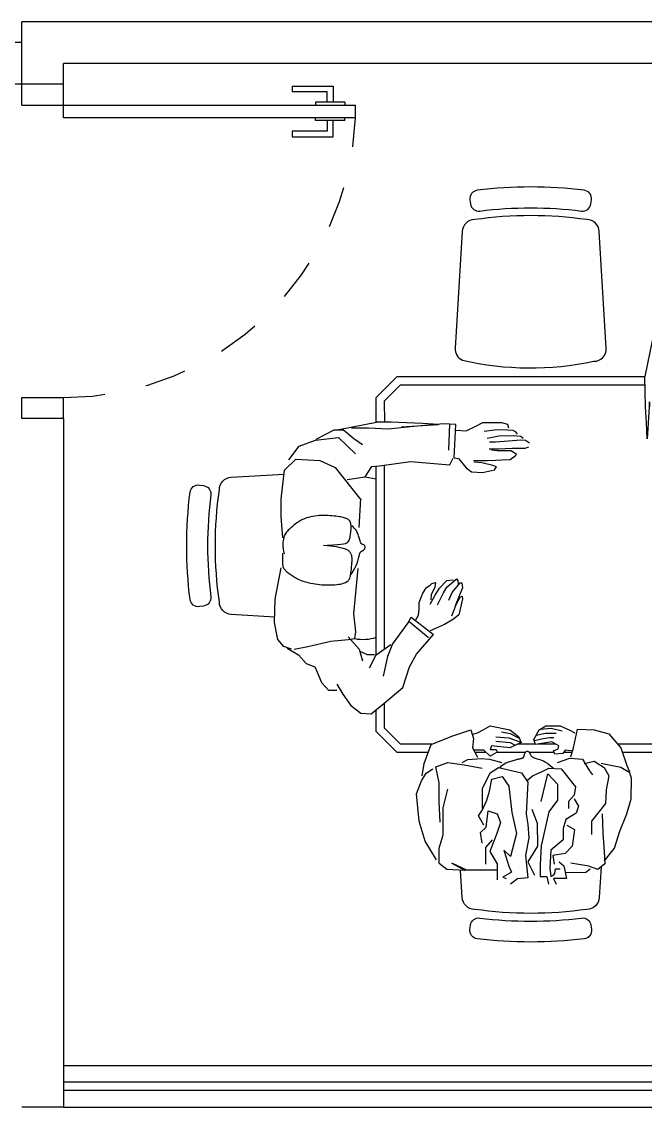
# Model space of a CAD drawing. Header units: millimetres. Extents: x 7034 to 7235, y -465 to -380.
# Drawn here: x 7154.8 to 7156.294, y -410.183 to -407.583 of the extents above; entities that cross this region are included whole.
import ezdxf

# ---------------------------------------------------------------- set-up
doc = ezdxf.new("R2010")
doc.units = ezdxf.units.MM
doc.header["$LTSCALE"] = 0.005
doc.linetypes.add('DASHED', pattern=[19.05, 12.7, -6.35])
doc.layers.add('0-LAYOUT', color=250, linetype='Continuous', lineweight=25)
for name, color, linetype in [('ARQ-PEITORIAL', 4, 'Continuous'), ('ARQ_ESQUADRIA', 5, 'Continuous'), ('ARQ_JANELAALTA', 150, 'DASHED'), ('ARQ_MOBILIARIO 1', 8, 'Continuous'), ('ARQ_MOBILIARIO 2', 252, 'Continuous'), ('JANELA', 10, 'Continuous')]:
    doc.layers.add(name, color=color, linetype=linetype)

msp = doc.modelspace()

# ---------------------------------------------------------------- linework, layer by layer
at = {"layer": '0-LAYOUT', "linetype": 'ByBlock'}
for points in [[(7156.0193, -408.029, -0.030867), (7156.1413, -408.0366, 0.408428), (7156.1635, -408.0196), (7156.1649, -408.0097, 0.419966), (7156.1476, -407.987, 0.030916), (7156.0193, -407.979, 0.030916), (7155.891, -407.987, 0.419966), (7155.8737, -408.0097), (7155.8751, -408.0196, 0.408428), (7155.8974, -408.0366, -0.030867)], [(7155.8851, -408.0573, 0.399285), (7155.8551, -408.0857), (7155.8382, -408.3651, 0.305593), (7155.8555, -408.3938, 0.109362), (7156.1705, -408.3966, 0.429301), (7156.2004, -408.3651), (7156.1835, -408.0857, 0.399285), (7156.1535, -408.0573, 0.071734)], [(7155.2451, -408.8385, 0.030867), (7155.2526, -408.9605, -0.408428), (7155.2356, -408.9827), (7155.2257, -408.9842, -0.419966), (7155.203, -408.9668, -0.030916), (7155.1951, -408.8385, -0.030916), (7155.203, -408.7102, -0.419966), (7155.2257, -408.6929), (7155.2356, -408.6943, -0.408428), (7155.2526, -408.7166, 0.030867)], [(7156.0193, -409.7374, 0.030867), (7156.1413, -409.7299, -0.408428), (7156.1635, -409.7469), (7156.1649, -409.7568, -0.419966), (7156.1476, -409.7795, -0.030916), (7156.0193, -409.7874, -0.030916), (7155.891, -409.7795, -0.419966), (7155.8737, -409.7568), (7155.8751, -409.7469, -0.408428), (7155.8974, -409.7299, 0.030867)]]:
    msp.add_lwpolyline(points, format="xyb", close=True, dxfattribs=at)
for points in [[(7155.6493, -408.5428), (7155.6493, -408.4832), (7155.6993, -408.4332), (7156.2936, -408.4332)], [(7155.6695, -408.5424), (7155.6693, -408.4915), (7155.7076, -408.4532), (7156.2933, -408.4532)], [(7155.6493, -409.0996), (7155.6493, -408.6477)], [(7155.6693, -409.0856), (7155.6693, -408.6451)], [(7155.7737, -409.3332), (7155.6993, -409.3332), (7155.6493, -409.2832), (7155.6493, -409.2312)], [(7155.7824, -409.3132), (7155.7076, -409.3132), (7155.6693, -409.2749), (7155.6693, -409.2152)], [(7156.0307, -409.3132), (7155.9883, -409.3132)], [(7156.079, -409.3132), (7156.0372, -409.3132)], [(7156.7828, -409.3132), (7156.2278, -409.3132)], [(7156.0068, -409.3332), (7155.9383, -409.3332)], [(7156.0755, -409.3332), (7156.016, -409.3332)], [(7156.1186, -409.3332), (7156.0979, -409.3332)], [(7156.7667, -409.3332), (7156.2392, -409.3332)]]:
    msp.add_lwpolyline(points, dxfattribs=at)
for points in [[(7155.4058, -409.009), (7155.3018, -409.0027, -0.399285), (7155.2733, -408.9728, -0.071734), (7155.2733, -408.7043, -0.399285), (7155.3018, -408.6743), (7155.4285, -408.6666)], [(7156.1879, -409.6076), (7156.1835, -409.6807, -0.399285), (7156.1535, -409.7092, -0.071734), (7155.8851, -409.7092, -0.399285), (7155.8551, -409.6807), (7155.8512, -409.6157)]]:
    msp.add_lwpolyline(points, format="xyb", dxfattribs=at)
at = {"layer": 'ARQ-PEITORIAL'}
for p, q in [((7159.6296, -407.5832), (7154.7996, -407.5832)), ((7154.7996, -407.7332), (7154.7996, -407.5832)), ((7158.6696, -407.6832), (7154.8996, -407.6832)), ((7154.8996, -407.7332), (7154.8996, -407.6832)), ((7154.8996, -407.7332), (7154.7996, -407.7332)), ((7154.8996, -408.5332), (7154.7996, -408.5332)), ((7154.8996, -408.5332), (7154.8996, -410.1832)), ((7154.8996, -410.1832), (7154.7996, -410.1832))]:
    msp.add_line(p, q, dxfattribs=at)
at = {"layer": 'ARQ_ESQUADRIA'}
for p, q in [((7154.7996, -407.6332), (7154.7496, -407.6332)), ((7154.7996, -407.7332), (7154.7496, -407.7332)), ((7154.7996, -407.7832), (7154.7996, -407.7332)), ((7154.8996, -407.7832), (7154.8996, -407.7332)), ((7155.4477, -407.7372), (7155.5457, -407.7372)), ((7155.4477, -407.7372), (7155.4477, -407.7512)), ((7155.4617, -407.7512), (7155.4477, -407.7512)), ((7155.5317, -407.7512), (7155.4617, -407.7512)), ((7155.5317, -407.7762), (7155.5317, -407.7512)), ((7155.5457, -407.7372), (7155.5457, -407.7762)), ((7154.7996, -407.7832), (7154.8996, -407.7832)), ((7154.8996, -407.7832), (7155.5996, -407.7832)), ((7154.8996, -407.8132), (7154.8996, -407.7832)), ((7155.5737, -407.7762), (7155.5037, -407.7762)), ((7155.5037, -407.7762), (7155.5037, -407.7832)), ((7155.5737, -407.7762), (7155.5737, -407.7832)), ((7155.5996, -407.8132), (7155.5996, -407.7832)), ((7155.5996, -407.8132), (7154.8996, -407.8132)), ((7155.5037, -407.8202), (7155.5037, -407.8132)), ((7155.5737, -407.8202), (7155.5037, -407.8202)), ((7155.5317, -407.8202), (7155.5317, -407.8452)), ((7155.5457, -407.8592), (7155.5457, -407.8202)), ((7155.5737, -407.8202), (7155.5737, -407.8132)), ((7155.4477, -407.8452), (7155.4477, -407.8592)), ((7155.4617, -407.8452), (7155.4477, -407.8452)), ((7155.4477, -407.8592), (7155.5457, -407.8592)), ((7155.5317, -407.8452), (7155.4617, -407.8452)), ((7154.7996, -408.4832), (7154.8996, -408.4832)), ((7154.7996, -408.5332), (7154.7996, -408.4832)), ((7154.8996, -408.5332), (7154.8996, -408.4832)), ((7159.2196, -410.1232), (7154.8996, -410.1232)), ((7159.2196, -410.1432), (7154.8996, -410.1432))]:
    msp.add_line(p, q, dxfattribs=at)
at = {"layer": 'ARQ_JANELAALTA'}
msp.add_arc((7154.8996, -407.7825), 0.7007, 270, 357.4911, dxfattribs=at)
at = {"layer": 'ARQ_MOBILIARIO 1', "linetype": 'Continuous'}
msp.add_lwpolyline([(7155.9127, -409.3332), (7155.8856, -409.3332)], dxfattribs=at)
at = {"layer": 'ARQ_MOBILIARIO 2', "linetype": 'Continuous'}
for p, q in [((7156.2936, -408.4333), (7156.3117, -408.3436)), ((7155.5054, -408.5833), (7155.5484, -408.5608)), ((7155.5484, -408.5608), (7155.571, -408.5608)), ((7155.6494, -408.5428), (7155.5597, -408.5608)), ((7155.571, -408.5608), (7155.5955, -408.5812)), ((7155.6305, -408.5566), (7155.5895, -408.5567)), ((7155.6776, -408.5587), (7155.6305, -408.5566)), ((7155.7391, -408.5524), (7155.6776, -408.5587)), ((7155.8107, -408.5462), (7155.7391, -408.5524)), ((7155.8395, -408.5482), (7155.8107, -408.5462)), ((7155.8232, -408.6097), (7155.8252, -408.5462)), ((7155.8356, -408.6279), (7155.8395, -408.5482)), ((7155.8401, -408.5614), (7155.865, -408.5629)), ((7155.865, -408.5629), (7155.8877, -408.5516)), ((7155.8877, -408.5516), (7155.9043, -408.5432)), ((7155.9043, -408.5432), (7155.9489, -408.5432)), ((7155.9081, -408.5636), (7155.9323, -408.5606)), ((7155.9323, -408.5606), (7155.9511, -408.5598)), ((7155.9489, -408.5432), (7155.964, -408.547)), ((7155.9511, -408.5598), (7155.9768, -408.5613)), ((7155.964, -408.547), (7155.9662, -408.556)), ((7155.9768, -408.5613), (7155.9821, -408.5644)), ((7155.4644, -408.5999), (7155.5034, -408.5854)), ((7155.5034, -408.5854), (7155.5587, -408.5791)), ((7155.5587, -408.5791), (7155.5998, -408.6182)), ((7155.5955, -408.5812), (7155.616, -408.5957)), ((7155.9149, -408.581), (7155.9428, -408.5749)), ((7155.9663, -408.5878), (7155.9346, -408.59)), ((7155.9428, -408.5749), (7155.9776, -408.5742)), ((7155.995, -408.5855), (7155.9663, -408.5878)), ((7155.9776, -408.5742), (7155.9957, -408.5757)), ((7155.9821, -408.5644), (7155.9867, -408.5711)), ((7156.007, -408.5862), (7155.995, -408.5855)), ((7155.9957, -408.5757), (7156.001, -408.581)), ((7156.0162, -408.593), (7156.007, -408.5862)), ((7155.4399, -408.6328), (7155.4644, -408.5999)), ((7155.9194, -408.6059), (7155.9414, -408.6059)), ((7155.9346, -408.59), (7155.9202, -408.59)), ((7155.9391, -408.6112), (7155.9255, -408.609)), ((7155.9572, -408.6112), (7155.9391, -408.6112)), ((7155.9414, -408.6059), (7155.9746, -408.6044)), ((7155.9723, -408.6112), (7155.9572, -408.6112)), ((7155.9852, -408.6194), (7155.9723, -408.6112)), ((7155.9746, -408.6044), (7156.0056, -408.6043)), ((7156.0056, -408.6043), (7156.0146, -408.6014)), ((7155.4296, -408.6573), (7155.4561, -408.6307)), ((7155.4561, -408.6307), (7155.5137, -408.6345)), ((7155.5137, -408.6345), (7155.5505, -408.651)), ((7155.6571, -408.6468), (7155.7309, -408.6364)), ((7155.7309, -408.6364), (7155.8253, -408.6446)), ((7155.8253, -408.6446), (7155.8333, -408.6284)), ((7155.8356, -408.6279), (7155.8462, -408.6294)), ((7155.8462, -408.6294), (7155.8644, -408.652)), ((7155.8824, -408.6339), (7155.915, -408.6339)), ((7155.9021, -408.64), (7155.884, -408.6385)), ((7155.9286, -408.646), (7155.9021, -408.64)), ((7155.915, -408.6339), (7155.9361, -408.6331)), ((7155.9361, -408.6331), (7155.9497, -408.6323)), ((7155.9497, -408.6323), (7155.9701, -408.6316)), ((7155.9701, -408.6316), (7155.9822, -408.6233)), ((7155.9822, -408.6233), (7155.9852, -408.6194)), ((7155.4214, -408.7268), (7155.4296, -408.6573)), ((7155.5505, -408.651), (7155.6121, -408.7287)), ((7155.6223, -408.6734), (7155.6386, -408.6489)), ((7155.6386, -408.6489), (7155.6571, -408.6468)), ((7155.8644, -408.652), (7155.8772, -408.6611)), ((7155.8772, -408.6611), (7155.9037, -408.6626)), ((7155.9037, -408.6626), (7155.9323, -408.6566)), ((7155.9376, -408.6497), (7155.9286, -408.646)), ((7155.9323, -408.6566), (7155.9376, -408.6497)), ((7155.5793, -408.6797), (7155.6223, -408.6734)), ((7155.6223, -408.6734), (7155.6493, -408.6779)), ((7155.4214, -408.7679), (7155.4214, -408.7268)), ((7155.6081, -408.7944), (7155.6121, -408.7249)), ((7155.4257, -408.819), (7155.4214, -408.7679)), ((7155.4822, -408.7718), (7155.4774, -408.7736)), ((7155.4871, -408.7703), (7155.4822, -408.7718)), ((7155.4921, -408.769), (7155.4871, -408.7703)), ((7155.4971, -408.768), (7155.4921, -408.769)), ((7155.5023, -408.7672), (7155.4971, -408.768)), ((7155.5074, -408.7666), (7155.5023, -408.7672)), ((7155.5127, -408.7662), (7155.5074, -408.7666)), ((7155.518, -408.766), (7155.5127, -408.7662)), ((7155.5233, -408.7659), (7155.518, -408.766)), ((7155.5286, -408.766), (7155.5233, -408.7659)), ((7155.5338, -408.7662), (7155.5286, -408.766)), ((7155.5389, -408.7665), (7155.5338, -408.7662)), ((7155.5437, -408.7668), (7155.5389, -408.7665)), ((7155.5484, -408.7673), (7155.5437, -408.7668)), ((7155.5527, -408.7677), (7155.5484, -408.7673)), ((7155.5568, -408.7682), (7155.5527, -408.7677)), ((7155.5605, -408.7688), (7155.5568, -408.7682)), ((7155.5639, -408.7694), (7155.5605, -408.7688)), ((7155.567, -408.77), (7155.5639, -408.7694)), ((7155.5699, -408.7707), (7155.567, -408.77)), ((7155.5725, -408.7714), (7155.5699, -408.7707)), ((7155.575, -408.7722), (7155.5725, -408.7714)), ((7155.4441, -408.7956), (7155.4411, -408.7983)), ((7155.4474, -408.7927), (7155.4441, -408.7956)), ((7155.4511, -408.7897), (7155.4474, -408.7927)), ((7155.455, -408.7866), (7155.4511, -408.7897)), ((7155.4591, -408.7837), (7155.455, -408.7866)), ((7155.4635, -408.7808), (7155.4591, -408.7837)), ((7155.468, -408.7782), (7155.4635, -408.7808)), ((7155.4727, -408.7757), (7155.468, -408.7782)), ((7155.4774, -408.7736), (7155.4727, -408.7757)), ((7155.5772, -408.773), (7155.575, -408.7722)), ((7155.5792, -408.7739), (7155.5772, -408.773)), ((7155.5811, -408.775), (7155.5792, -408.7739)), ((7155.5827, -408.7761), (7155.5811, -408.775)), ((7155.5842, -408.7774), (7155.5827, -408.7761)), ((7155.5855, -408.779), (7155.5842, -408.7774)), ((7155.5866, -408.7807), (7155.5855, -408.779)), ((7155.5874, -408.7827), (7155.5866, -408.7807)), ((7155.5881, -408.7849), (7155.5874, -408.7827)), ((7155.5885, -408.7875), (7155.5881, -408.7849)), ((7155.5888, -408.7903), (7155.5885, -408.7875)), ((7155.5887, -408.7997), (7155.5888, -408.7965)), ((7155.5889, -408.7933), (7155.5888, -408.7903)), ((7155.5888, -408.7965), (7155.5889, -408.7933)), ((7155.5937, -408.7934), (7155.5904, -408.7909)), ((7155.5965, -408.7959), (7155.5937, -408.7934)), ((7155.5988, -408.7985), (7155.5965, -408.7959)), ((7155.4267, -408.8222), (7155.426, -408.8261)), ((7155.4276, -408.8188), (7155.4267, -408.8222)), ((7155.4286, -408.8157), (7155.4276, -408.8188)), ((7155.4297, -408.8129), (7155.4286, -408.8157)), ((7155.431, -408.8104), (7155.4297, -408.8129)), ((7155.4325, -408.808), (7155.431, -408.8104)), ((7155.4342, -408.8056), (7155.4325, -408.808)), ((7155.4362, -408.8033), (7155.4342, -408.8056)), ((7155.4384, -408.8009), (7155.4362, -408.8033)), ((7155.4411, -408.7983), (7155.4384, -408.8009)), ((7155.5844, -408.8248), (7155.5852, -408.8227)), ((7155.5852, -408.8227), (7155.5859, -408.8204)), ((7155.5859, -408.8204), (7155.5865, -408.8178)), ((7155.5865, -408.8178), (7155.587, -408.8152)), ((7155.587, -408.8152), (7155.5874, -408.8123)), ((7155.5874, -408.8123), (7155.5878, -408.8094)), ((7155.5878, -408.8094), (7155.5881, -408.8062)), ((7155.5881, -408.8062), (7155.5884, -408.803)), ((7155.5884, -408.803), (7155.5887, -408.7997)), ((7155.6008, -408.8011), (7155.5988, -408.7985)), ((7155.6024, -408.8037), (7155.6008, -408.8011)), ((7155.6038, -408.8064), (7155.6024, -408.8037)), ((7155.6049, -408.809), (7155.6038, -408.8064)), ((7155.6059, -408.8117), (7155.6049, -408.809)), ((7155.6069, -408.8143), (7155.6059, -408.8117)), ((7155.6077, -408.817), (7155.6069, -408.8143)), ((7155.6084, -408.8195), (7155.6077, -408.817)), ((7155.6091, -408.8219), (7155.6084, -408.8195)), ((7155.6098, -408.8242), (7155.6091, -408.8219)), ((7155.4255, -408.8303), (7155.4252, -408.8349)), ((7155.4252, -408.8349), (7155.4253, -408.8399)), ((7155.4253, -408.8399), (7155.4258, -408.8454)), ((7155.426, -408.8261), (7155.4255, -408.8303)), ((7155.4258, -408.8454), (7155.4268, -408.8513)), ((7155.532, -408.8383), (7155.5231, -408.8376)), ((7155.5399, -408.8391), (7155.532, -408.8383)), ((7155.5326, -408.8369), (7155.5459, -408.8363)), ((7155.5469, -408.84), (7155.5399, -408.8391)), ((7155.5459, -408.8363), (7155.5565, -408.8356)), ((7155.553, -408.841), (7155.5469, -408.84)), ((7155.5583, -408.842), (7155.553, -408.841)), ((7155.5565, -408.8356), (7155.5646, -408.8348)), ((7155.5629, -408.843), (7155.5583, -408.842)), ((7155.5669, -408.8439), (7155.5629, -408.843)), ((7155.5646, -408.8348), (7155.5708, -408.8339)), ((7155.5703, -408.8449), (7155.5669, -408.8439)), ((7155.5733, -408.8458), (7155.5703, -408.8449)), ((7155.5708, -408.8339), (7155.5752, -408.8328)), ((7155.5758, -408.8467), (7155.5733, -408.8458)), ((7155.5752, -408.8328), (7155.5783, -408.8316)), ((7155.578, -408.8475), (7155.5758, -408.8467)), ((7155.5798, -408.8483), (7155.578, -408.8475)), ((7155.5783, -408.8316), (7155.5805, -408.8302)), ((7155.5814, -408.8492), (7155.5798, -408.8483)), ((7155.5805, -408.8302), (7155.5821, -408.8286)), ((7155.5827, -408.8501), (7155.5814, -408.8492)), ((7155.5821, -408.8286), (7155.5833, -408.8268)), ((7155.5833, -408.8268), (7155.5844, -408.8248)), ((7155.6104, -408.8263), (7155.6098, -408.8242)), ((7155.6109, -408.8281), (7155.6104, -408.8263)), ((7155.6114, -408.8297), (7155.6109, -408.8281)), ((7155.6119, -408.831), (7155.6114, -408.8297)), ((7155.6124, -408.832), (7155.6119, -408.831)), ((7155.6129, -408.8328), (7155.6124, -408.832)), ((7155.6134, -408.8334), (7155.6129, -408.8328)), ((7155.6139, -408.8338), (7155.6134, -408.8334)), ((7155.6145, -408.8342), (7155.6139, -408.8338)), ((7155.6151, -408.8345), (7155.6145, -408.8342)), ((7155.6158, -408.8347), (7155.6151, -408.8345)), ((7155.6166, -408.835), (7155.6158, -408.8347)), ((7155.6161, -408.8502), (7155.6168, -408.8498)), ((7155.6174, -408.8354), (7155.6166, -408.835)), ((7155.6168, -408.8498), (7155.6176, -408.8494)), ((7155.6182, -408.8357), (7155.6174, -408.8354)), ((7155.6176, -408.8494), (7155.6184, -408.849)), ((7155.6191, -408.8362), (7155.6182, -408.8357)), ((7155.6184, -408.849), (7155.6191, -408.8485)), ((7155.6199, -408.8367), (7155.6191, -408.8362)), ((7155.6191, -408.8485), (7155.6198, -408.848)), ((7155.6198, -408.848), (7155.6204, -408.8473)), ((7155.6206, -408.8373), (7155.6199, -408.8367)), ((7155.6204, -408.8473), (7155.621, -408.8466)), ((7155.6213, -408.838), (7155.6206, -408.8373)), ((7155.621, -408.8466), (7155.6215, -408.8457)), ((7155.6218, -408.8388), (7155.6213, -408.838)), ((7155.6215, -408.8457), (7155.6219, -408.8448)), ((7155.6221, -408.8397), (7155.6218, -408.8388)), ((7155.6219, -408.8448), (7155.6222, -408.8438)), ((7155.6223, -408.8406), (7155.6221, -408.8397)), ((7155.6222, -408.8438), (7155.6224, -408.8427)), ((7155.6224, -408.8417), (7155.6223, -408.8406)), ((7155.6224, -408.8427), (7155.6224, -408.8417)), ((7155.4242, -408.856), (7155.4242, -408.8611)), ((7155.4242, -408.8611), (7155.4242, -408.8657)), ((7155.4242, -408.8657), (7155.4242, -408.8699)), ((7155.4242, -408.8699), (7155.4242, -408.8737)), ((7155.4242, -408.8737), (7155.4243, -408.8772)), ((7155.4268, -408.8513), (7155.4283, -408.8577)), ((7155.5839, -408.8511), (7155.5827, -408.8501)), ((7155.585, -408.8521), (7155.5839, -408.8511)), ((7155.586, -408.8533), (7155.585, -408.8521)), ((7155.5869, -408.8545), (7155.586, -408.8533)), ((7155.5878, -408.8559), (7155.5869, -408.8545)), ((7155.5886, -408.8573), (7155.5878, -408.8559)), ((7155.5892, -408.8588), (7155.5886, -408.8573)), ((7155.5898, -408.8604), (7155.5892, -408.8588)), ((7155.5903, -408.862), (7155.5898, -408.8604)), ((7155.5907, -408.8637), (7155.5903, -408.862)), ((7155.591, -408.8655), (7155.5907, -408.8637)), ((7155.5912, -408.8673), (7155.591, -408.8655)), ((7155.591, -408.8786), (7155.5912, -408.876)), ((7155.5913, -408.8693), (7155.5912, -408.8673)), ((7155.5912, -408.876), (7155.5913, -408.8736)), ((7155.5913, -408.8713), (7155.5913, -408.8693)), ((7155.5913, -408.8736), (7155.5913, -408.8713)), ((7155.6032, -408.8801), (7155.6049, -408.8756)), ((7155.6049, -408.8756), (7155.6061, -408.8717)), ((7155.6061, -408.8717), (7155.6069, -408.8685)), ((7155.6069, -408.8685), (7155.6075, -408.8657)), ((7155.6075, -408.8657), (7155.608, -408.8634)), ((7155.608, -408.8634), (7155.6085, -408.8614)), ((7155.6085, -408.8614), (7155.6089, -408.8598)), ((7155.6089, -408.8598), (7155.6093, -408.8584)), ((7155.6093, -408.8584), (7155.6096, -408.8572)), ((7155.6096, -408.8572), (7155.6099, -408.8563)), ((7155.6099, -408.8563), (7155.6103, -408.8554)), ((7155.6103, -408.8554), (7155.6107, -408.8547)), ((7155.6107, -408.8547), (7155.6111, -408.854)), ((7155.6111, -408.854), (7155.6116, -408.8534)), ((7155.6116, -408.8534), (7155.6121, -408.8529)), ((7155.6121, -408.8529), (7155.6127, -408.8523)), ((7155.6127, -408.8523), (7155.6133, -408.8518)), ((7155.6133, -408.8518), (7155.6139, -408.8514)), ((7155.6139, -408.8514), (7155.6146, -408.851)), ((7155.6146, -408.851), (7155.6153, -408.8506)), ((7155.6153, -408.8506), (7155.6161, -408.8502)), ((7155.4073, -408.9666), (7155.4215, -408.8909)), ((7155.4243, -408.8772), (7155.4245, -408.8803)), ((7155.4245, -408.8803), (7155.4248, -408.8831)), ((7155.4248, -408.8831), (7155.4252, -408.8856)), ((7155.4252, -408.8856), (7155.4257, -408.8878)), ((7155.4257, -408.8878), (7155.4264, -408.8899)), ((7155.4264, -408.8899), (7155.4273, -408.8917)), ((7155.4273, -408.8917), (7155.4283, -408.8933)), ((7155.4283, -408.8933), (7155.4294, -408.8949)), ((7155.4294, -408.8949), (7155.4307, -408.8963)), ((7155.4307, -408.8963), (7155.4321, -408.8977)), ((7155.4321, -408.8977), (7155.4336, -408.8992)), ((7155.4336, -408.8992), (7155.4352, -408.9006)), ((7155.4352, -408.9006), (7155.437, -408.9021)), ((7155.5882, -408.905), (7155.5886, -408.9018)), ((7155.5886, -408.9018), (7155.5891, -408.8984)), ((7155.5887, -408.9074), (7155.5937, -408.899)), ((7155.5891, -408.8984), (7155.5895, -408.8949)), ((7155.5895, -408.8949), (7155.5898, -408.8914)), ((7155.5898, -408.8914), (7155.5902, -408.8879)), ((7155.5902, -408.8879), (7155.5905, -408.8846)), ((7155.5905, -408.8846), (7155.5908, -408.8815)), ((7155.5908, -408.8815), (7155.591, -408.8786)), ((7155.5937, -408.899), (7155.5978, -408.8917)), ((7155.5958, -409.0013), (7155.6059, -408.8928)), ((7155.5978, -408.8917), (7155.6009, -408.8855)), ((7155.6009, -408.8855), (7155.6032, -408.8801)), ((7155.437, -408.9021), (7155.4389, -408.9036)), ((7155.4389, -408.9036), (7155.4408, -408.9051)), ((7155.4408, -408.9051), (7155.4429, -408.9066)), ((7155.4429, -408.9066), (7155.4452, -408.9082)), ((7155.4452, -408.9082), (7155.4475, -408.9097)), ((7155.4475, -408.9097), (7155.4499, -408.9113)), ((7155.4499, -408.9113), (7155.4524, -408.9129)), ((7155.4524, -408.9129), (7155.4551, -408.9145)), ((7155.4551, -408.9145), (7155.4579, -408.916)), ((7155.4579, -408.916), (7155.4608, -408.9176)), ((7155.4608, -408.9176), (7155.464, -408.9191)), ((7155.464, -408.9191), (7155.4674, -408.9205)), ((7155.4674, -408.9205), (7155.471, -408.922)), ((7155.471, -408.922), (7155.4748, -408.9233)), ((7155.4748, -408.9233), (7155.479, -408.9246)), ((7155.479, -408.9246), (7155.4834, -408.9259)), ((7155.4834, -408.9259), (7155.488, -408.927)), ((7155.488, -408.927), (7155.4928, -408.9281)), ((7155.5697, -408.9283), (7155.5727, -408.9273)), ((7155.5727, -408.9273), (7155.5754, -408.9262)), ((7155.5754, -408.9262), (7155.5777, -408.925)), ((7155.5777, -408.925), (7155.5798, -408.9237)), ((7155.5798, -408.9237), (7155.5815, -408.9223)), ((7155.5815, -408.9223), (7155.5829, -408.9208)), ((7155.5829, -408.9208), (7155.5841, -408.9192)), ((7155.5841, -408.9192), (7155.5851, -408.9174)), ((7155.5851, -408.9174), (7155.5859, -408.9154)), ((7155.5859, -408.9154), (7155.5866, -408.9132)), ((7155.5866, -408.9132), (7155.5872, -408.9107)), ((7155.5872, -408.9107), (7155.5877, -408.908)), ((7155.5877, -408.908), (7155.5882, -408.905)), ((7155.782, -408.9284), (7155.7908, -408.9261)), ((7155.7908, -408.9261), (7155.7893, -408.938)), ((7155.8004, -408.9402), (7155.8183, -408.9216)), ((7155.8183, -408.9373), (7155.8412, -408.9179)), ((7155.8183, -408.9216), (7155.8338, -408.9202)), ((7155.8308, -408.9505), (7155.8501, -408.9275)), ((7155.8412, -408.9179), (7155.8449, -408.9216)), ((7155.8449, -408.9216), (7155.8457, -408.9313)), ((7155.8501, -408.9275), (7155.8545, -408.9275)), ((7155.8545, -408.9275), (7155.856, -408.9394)), ((7155.4928, -408.9281), (7155.4978, -408.929)), ((7155.4978, -408.929), (7155.5029, -408.9299)), ((7155.5029, -408.9299), (7155.5082, -408.9306)), ((7155.5082, -408.9306), (7155.5135, -408.9312)), ((7155.5135, -408.9312), (7155.519, -408.9317)), ((7155.519, -408.9317), (7155.5244, -408.932)), ((7155.5244, -408.932), (7155.5298, -408.9322)), ((7155.5298, -408.9322), (7155.5351, -408.9323)), ((7155.5351, -408.9323), (7155.5403, -408.9322)), ((7155.5403, -408.9322), (7155.5453, -408.932)), ((7155.5453, -408.932), (7155.5501, -408.9317)), ((7155.5501, -408.9317), (7155.5546, -408.9313)), ((7155.5546, -408.9313), (7155.5589, -408.9307)), ((7155.5589, -408.9307), (7155.5628, -408.93)), ((7155.5628, -408.93), (7155.5664, -408.9292)), ((7155.5664, -408.9292), (7155.5697, -408.9283)), ((7155.7523, -408.9743), (7155.7604, -408.952)), ((7155.7604, -408.952), (7155.7694, -408.9387)), ((7155.7694, -408.9387), (7155.7783, -408.9328)), ((7155.7783, -408.9328), (7155.782, -408.9284)), ((7155.7893, -408.938), (7155.7805, -408.955)), ((7155.7901, -408.9565), (7155.8004, -408.9402)), ((7155.796, -408.9795), (7155.8101, -408.9513)), ((7155.8101, -408.9513), (7155.8183, -408.9373)), ((7155.8234, -408.9683), (7155.8308, -408.9505)), ((7155.856, -408.9394), (7155.8383, -408.9824)), ((7155.4053, -409.0222), (7155.4073, -408.9666)), ((7155.7523, -408.9906), (7155.7523, -408.9743)), ((7155.7783, -408.978), (7155.7901, -408.9565)), ((7155.7805, -408.955), (7155.7797, -408.9676)), ((7155.8302, -409.0061), (7155.8412, -408.9772)), ((7155.8412, -408.9772), (7155.8501, -408.9617)), ((7155.856, -408.9654), (7155.8472, -409.0039)), ((7155.8501, -408.9617), (7155.8553, -408.9594)), ((7155.8553, -408.9594), (7155.856, -408.9654)), ((7155.6, -409.0445), (7155.5958, -409.0013)), ((7155.7442, -409.0158), (7155.7508, -409.0047)), ((7155.7508, -409.0047), (7155.7523, -408.9906)), ((7155.8472, -409.0039), (7155.8346, -409.0142)), ((7155.4134, -409.0629), (7155.4053, -409.0222)), ((7155.7273, -409.0201), (7155.6881, -409.0731)), ((7155.7271, -409.0199), (7155.7331, -409.0095)), ((7155.7742, -409.0586), (7155.7271, -409.0199)), ((7155.7331, -409.0095), (7155.7865, -409.0506)), ((7155.8131, -409.0268), (7155.7909, -409.0365)), ((7155.8346, -409.0142), (7155.8131, -409.0268)), ((7155.5815, -409.0566), (7155.6083, -409.0856)), ((7155.598, -409.0608), (7155.6, -409.0445)), ((7155.7455, -409.0976), (7155.7865, -409.0506)), ((7155.7909, -409.0365), (7155.7783, -409.0417)), ((7155.4279, -409.0795), (7155.4134, -409.0629)), ((7155.4462, -409.0857), (7155.4279, -409.0795)), ((7155.4361, -409.0837), (7155.4627, -409.0999)), ((7155.4524, -409.0857), (7155.4852, -409.0795)), ((7155.4852, -409.0795), (7155.5405, -409.067)), ((7155.5405, -409.067), (7155.5815, -409.0628)), ((7155.5815, -409.0628), (7155.598, -409.0608)), ((7155.6491, -409.0998), (7155.6841, -409.0752)), ((7155.6881, -409.0731), (7155.6759, -409.1039)), ((7155.4627, -409.0999), (7155.4812, -409.1203)), ((7155.6083, -409.0856), (7155.6163, -409.1143)), ((7155.6286, -409.0998), (7155.6103, -409.0915)), ((7155.6451, -409.0998), (7155.6286, -409.0998)), ((7155.6329, -409.1305), (7155.6491, -409.0998)), ((7155.6759, -409.1039), (7155.6657, -409.1509)), ((7155.7292, -409.1284), (7155.7455, -409.0976)), ((7155.4812, -409.1203), (7155.5017, -409.1285)), ((7155.5017, -409.1285), (7155.5078, -409.141)), ((7155.7127, -409.1775), (7155.7292, -409.1284)), ((7155.5078, -409.141), (7155.518, -409.1655)), ((7155.518, -409.1655), (7155.5346, -409.1838)), ((7155.5346, -409.1838), (7155.5551, -409.1838)), ((7155.5551, -409.1696), (7155.5693, -409.1941)), ((7155.6677, -409.2165), (7155.7127, -409.1775)), ((7155.5693, -409.1941), (7155.5879, -409.2207)), ((7155.5879, -409.2207), (7155.6124, -409.239)), ((7155.6124, -409.239), (7155.6369, -409.2411)), ((7155.6369, -409.2411), (7155.6677, -409.2165)), ((7155.8302, -409.2941), (7155.8761, -409.2788)), ((7155.8761, -409.2788), (7155.8825, -409.3001)), ((7155.8806, -409.2895), (7155.8916, -409.2861)), ((7155.8916, -409.2861), (7155.9054, -409.2788)), ((7155.9054, -409.2788), (7155.9219, -409.2696)), ((7155.9219, -409.2696), (7155.9696, -409.2789)), ((7155.9496, -409.2837), (7155.9699, -409.2879)), ((7155.9696, -409.2789), (7155.9898, -409.2955)), ((7155.9699, -409.2879), (7155.9917, -409.2993)), ((7156.0265, -409.3022), (7156.0394, -409.279)), ((7156.0332, -409.2916), (7156.0539, -409.2869)), ((7156.0394, -409.279), (7156.0559, -409.2697)), ((7156.0435, -409.2776), (7156.068, -409.2756)), ((7156.0539, -409.2869), (7156.0804, -409.2869)), ((7156.0559, -409.2697), (7156.0898, -409.2697)), ((7156.068, -409.2756), (7156.0949, -409.2812)), ((7156.0898, -409.2697), (7156.1127, -409.2803)), ((7156.1127, -409.2803), (7156.1247, -409.2863)), ((7156.1219, -409.3222), (7156.1311, -409.2777)), ((7156.1311, -409.2777), (7156.1715, -409.2791)), ((7156.1715, -409.2791), (7156.2063, -409.2884)), ((7156.2063, -409.2884), (7156.2356, -409.3223)), ((7155.7641, -409.3598), (7155.7806, -409.314)), ((7155.7806, -409.314), (7155.8302, -409.2941)), ((7155.8825, -409.3001), (7155.8797, -409.322)), ((7155.9256, -409.3174), (7155.9219, -409.3267)), ((7155.9696, -409.3221), (7155.9256, -409.3174)), ((7155.9356, -409.2957), (7155.9668, -409.2983)), ((7155.9356, -409.3065), (7155.9698, -409.3097)), ((7155.9668, -409.2983), (7155.9958, -409.3087)), ((7155.9962, -409.3095), (7155.9696, -409.3221)), ((7155.9698, -409.3097), (7155.9807, -409.3149)), ((7155.9898, -409.2955), (7155.9962, -409.3095)), ((7156.0311, -409.3142), (7156.0265, -409.3022)), ((7156.0285, -409.3051), (7156.0492, -409.2999)), ((7156.0696, -409.3082), (7156.0311, -409.3142)), ((7156.0492, -409.2999), (7156.0653, -409.2973)), ((7156.0653, -409.2973), (7156.0747, -409.2973)), ((7156.087, -409.3175), (7156.0696, -409.3082)), ((7156.0852, -409.3248), (7156.087, -409.3175)), ((7155.8797, -409.322), (7155.8916, -409.3446)), ((7155.9072, -409.328), (7155.8843, -409.328)), ((7155.9219, -409.342), (7155.9072, -409.328)), ((7155.9219, -409.3267), (7155.9366, -409.3267)), ((7155.9393, -409.3327), (7155.9219, -409.342)), ((7155.9366, -409.3267), (7155.9393, -409.3327)), ((7156.0023, -409.3446), (7156.0028, -409.3438)), ((7156.0028, -409.3438), (7156.0031, -409.3429)), ((7156.0031, -409.3429), (7156.0034, -409.3419)), ((7156.0034, -409.3419), (7156.0037, -409.3408)), ((7156.0037, -409.3408), (7156.0039, -409.3397)), ((7156.0039, -409.3397), (7156.0042, -409.3386)), ((7156.0042, -409.3386), (7156.0046, -409.3374)), ((7156.0046, -409.3374), (7156.005, -409.3362)), ((7156.005, -409.3362), (7156.0056, -409.3351)), ((7156.0056, -409.3351), (7156.0062, -409.334)), ((7156.0062, -409.334), (7156.0069, -409.333)), ((7156.0069, -409.333), (7156.0076, -409.3322)), ((7156.0076, -409.3322), (7156.0084, -409.3314)), ((7156.0084, -409.3314), (7156.0093, -409.3308)), ((7156.0093, -409.3308), (7156.0101, -409.3304)), ((7156.0101, -409.3304), (7156.011, -409.3302)), ((7156.011, -409.3302), (7156.0118, -409.3303)), ((7156.0118, -409.3303), (7156.0127, -409.3305)), ((7156.0127, -409.3305), (7156.0135, -409.3308)), ((7156.0135, -409.3308), (7156.0143, -409.3314)), ((7156.0143, -409.3314), (7156.0151, -409.3321)), ((7156.0151, -409.3321), (7156.0158, -409.3328)), ((7156.0158, -409.3328), (7156.0164, -409.3338)), ((7156.0164, -409.3338), (7156.0169, -409.3348)), ((7156.0169, -409.3348), (7156.0174, -409.3358)), ((7156.0174, -409.3358), (7156.0178, -409.3369)), ((7156.0178, -409.3369), (7156.0183, -409.3381)), ((7156.0183, -409.3381), (7156.0188, -409.3392)), ((7156.0188, -409.3392), (7156.0194, -409.3403)), ((7156.0194, -409.3403), (7156.02, -409.3414)), ((7156.02, -409.3414), (7156.0208, -409.3424)), ((7156.0208, -409.3424), (7156.0217, -409.3433)), ((7156.0217, -409.3433), (7156.0229, -409.3441)), ((7156.0742, -409.3295), (7156.0852, -409.3248)), ((7156.0769, -409.3375), (7156.0742, -409.3295)), ((7156.0962, -409.3355), (7156.0769, -409.3375)), ((7156.1017, -409.3282), (7156.0962, -409.3355)), ((7156.1173, -409.3295), (7156.1017, -409.3282)), ((7156.1154, -409.3435), (7156.1219, -409.3222)), ((7156.2356, -409.3223), (7156.2494, -409.3649)), ((7155.7594, -409.389), (7155.7641, -409.3598)), ((7155.7916, -409.3678), (7155.8209, -409.3572)), ((7155.7998, -409.4063), (7155.7916, -409.3678)), ((7155.8209, -409.3572), (7155.8595, -409.3632)), ((7155.8549, -409.3572), (7155.8687, -409.3506)), ((7155.8595, -409.3632), (7155.9026, -409.3712)), ((7155.8687, -409.3506), (7155.9008, -409.3479)), ((7155.9008, -409.3479), (7155.9209, -409.3493)), ((7155.9209, -409.3493), (7155.9503, -409.3573)), ((7155.9218, -409.3818), (7155.942, -409.3692)), ((7155.942, -409.3692), (7155.9971, -409.3819)), ((7155.9457, -409.3692), (7155.9491, -409.3656)), ((7155.9491, -409.3656), (7155.9526, -409.3627)), ((7155.9526, -409.3627), (7155.956, -409.3604)), ((7155.956, -409.3604), (7155.9593, -409.3585)), ((7155.9593, -409.3585), (7155.9626, -409.3571)), ((7155.9626, -409.3571), (7155.9658, -409.3559)), ((7155.9658, -409.3559), (7155.9689, -409.355)), ((7155.9689, -409.355), (7155.9719, -409.3541)), ((7155.9719, -409.3541), (7155.9747, -409.3534)), ((7155.9747, -409.3534), (7155.9775, -409.3526)), ((7155.9775, -409.3526), (7155.9801, -409.3518)), ((7155.9801, -409.3518), (7155.9825, -409.3511)), ((7155.9825, -409.3511), (7155.9849, -409.3505)), ((7155.9849, -409.3505), (7155.9871, -409.3498)), ((7155.9871, -409.3498), (7155.9892, -409.3493)), ((7155.9892, -409.3493), (7155.9911, -409.3488)), ((7155.9911, -409.3488), (7155.993, -409.3484)), ((7155.993, -409.3484), (7155.9946, -409.348)), ((7155.9946, -409.348), (7155.9962, -409.3476)), ((7155.9962, -409.3476), (7155.9976, -409.3473)), ((7155.9976, -409.3473), (7155.9989, -409.3469)), ((7155.9989, -409.3469), (7156, -409.3465)), ((7156, -409.3465), (7156.0009, -409.346)), ((7156.0009, -409.346), (7156.0017, -409.3454)), ((7156.0017, -409.3454), (7156.0023, -409.3446)), ((7156.0229, -409.3441), (7156.0242, -409.3449)), ((7156.0242, -409.3449), (7156.0258, -409.3456)), ((7156.0258, -409.3456), (7156.0276, -409.3463)), ((7156.0276, -409.3463), (7156.0297, -409.347)), ((7156.0297, -409.347), (7156.0321, -409.3477)), ((7156.0321, -409.3477), (7156.0348, -409.3484)), ((7156.0348, -409.3484), (7156.0379, -409.3492)), ((7156.0379, -409.3492), (7156.0414, -409.3502)), ((7156.0414, -409.3502), (7156.0453, -409.3516)), ((7156.0453, -409.3516), (7156.0498, -409.3536)), ((7156.0498, -409.3536), (7156.0549, -409.3564)), ((7156.0549, -409.3564), (7156.0606, -409.3602)), ((7156.0606, -409.3602), (7156.067, -409.3651)), ((7156.067, -409.3651), (7156.0741, -409.3713)), ((7156.0833, -409.3574), (7156.1127, -409.3468)), ((7156.1127, -409.3468), (7156.143, -409.3495)), ((7156.143, -409.3495), (7156.154, -409.3668)), ((7156.1475, -409.3601), (7156.1714, -409.3542)), ((7156.154, -409.3668), (7156.1604, -409.3774)), ((7156.1714, -409.3542), (7156.1952, -409.3695)), ((7156.1989, -409.3622), (7156.1879, -409.3601)), ((7156.1952, -409.3695), (7156.2062, -409.3894)), ((7156.2356, -409.3695), (7156.1989, -409.3622)), ((7156.2567, -409.3821), (7156.2356, -409.3695)), ((7156.2494, -409.3649), (7156.2558, -409.3801)), ((7155.7576, -409.4016), (7155.7686, -409.383)), ((7155.7686, -409.383), (7155.7851, -409.3724)), ((7155.9035, -409.4197), (7155.9218, -409.3818)), ((7155.9264, -409.3971), (7155.9512, -409.3912)), ((7155.9512, -409.3912), (7155.9668, -409.4138)), ((7155.9971, -409.3819), (7156.0126, -409.4045)), ((7156.0117, -409.3999), (7156.0237, -409.3892)), ((7156.0237, -409.3892), (7156.0466, -409.3786)), ((7156.0447, -409.4511), (7156.0604, -409.3846)), ((7156.0466, -409.3786), (7156.0631, -409.3713)), ((7156.0604, -409.3846), (7156.0833, -409.4092)), ((7156.0631, -409.3713), (7156.0925, -409.3727)), ((7156.0925, -409.3727), (7156.1264, -409.4159)), ((7156.1604, -409.3774), (7156.1677, -409.3867)), ((7156.2062, -409.3894), (7156.1998, -409.4233)), ((7156.2604, -409.3961), (7156.2567, -409.3821)), ((7155.7456, -409.4322), (7155.7576, -409.4016)), ((7155.7998, -409.4508), (7155.7998, -409.4063)), ((7155.8098, -409.4661), (7155.8209, -409.4216)), ((7155.9034, -409.4675), (7155.9035, -409.4197)), ((7155.9209, -409.4264), (7155.9264, -409.3971)), ((7155.9668, -409.4138), (7155.974, -409.4769)), ((7156.0126, -409.4045), (7156.008, -409.4803)), ((7156.0833, -409.4092), (7156.0832, -409.4478)), ((7156.1264, -409.4159), (7156.1236, -409.4358)), ((7156.2603, -409.4446), (7156.2604, -409.3961)), ((7155.752, -409.498), (7155.7456, -409.4322)), ((7155.9034, -409.4709), (7155.9144, -409.4476)), ((7155.9144, -409.4476), (7155.9209, -409.4264)), ((7156.0832, -409.4478), (7156.063, -409.4757)), ((7156.1236, -409.4358), (7156.1098, -409.4511)), ((7156.1236, -409.4445), (7156.1337, -409.4618)), ((7156.1998, -409.4233), (7156.1988, -409.4558)), ((7156.2493, -409.4805), (7156.2603, -409.4446)), ((7155.8025, -409.5), (7155.7998, -409.4508)), ((7155.8098, -409.5306), (7155.8098, -409.4661)), ((7155.8942, -409.4848), (7155.9034, -409.4709)), ((7155.9125, -409.5121), (7155.9172, -409.4735)), ((7155.9172, -409.4735), (7155.9392, -409.4802)), ((7156.0218, -409.469), (7156.0346, -409.5029)), ((7156.1098, -409.4511), (7156.1098, -409.4677)), ((7156.1337, -409.4618), (7156.1282, -409.4784)), ((7156.1988, -409.4558), (7156.1649, -409.4983)), ((7155.7667, -409.5458), (7155.752, -409.498)), ((7155.907, -409.5074), (7155.8942, -409.4848)), ((7155.9392, -409.4802), (7155.9465, -409.5015)), ((7155.974, -409.4769), (7155.985, -409.5274)), ((7156.008, -409.4803), (7156.0126, -409.5062)), ((7156.063, -409.4757), (7156.0446, -409.5567)), ((7156.1034, -409.4936), (7156.0969, -409.5156)), ((7156.1282, -409.4784), (7156.1034, -409.4936)), ((7156.1649, -409.4983), (7156.1648, -409.5296)), ((7156.1906, -409.4804), (7156.1924, -409.5263)), ((7156.2327, -409.5216), (7156.2493, -409.4805)), ((7155.8988, -409.5247), (7155.9125, -409.5121)), ((7155.9033, -409.5506), (7155.8988, -409.5247)), ((7155.9391, -409.5247), (7155.9217, -409.5706)), ((7155.9465, -409.5015), (7155.9391, -409.5247)), ((7156.0126, -409.5062), (7156.0144, -409.5381)), ((7156.0346, -409.5029), (7156.0354, -409.558)), ((7156.0969, -409.5156), (7156.0969, -409.5428)), ((7156.1061, -409.5076), (7156.1245, -409.5182)), ((7156.1245, -409.5182), (7156.1189, -409.5581)), ((7156.2198, -409.5628), (7156.2327, -409.5216)), ((7155.7932, -409.5904), (7155.7667, -409.5458)), ((7155.7997, -409.5625), (7155.8098, -409.5306)), ((7155.9116, -409.5612), (7155.9281, -409.5426)), ((7155.985, -409.5274), (7155.9712, -409.5826)), ((7156.0144, -409.5381), (7156.007, -409.5799)), ((7156.0969, -409.5428), (7156.0675, -409.5674)), ((7156.1924, -409.5263), (7156.1951, -409.5708)), ((7155.7996, -409.5997), (7155.7997, -409.5625)), ((7155.9116, -409.6011), (7155.9116, -409.5612)), ((7155.9217, -409.5706), (7155.9391, -409.5998)), ((7155.9547, -409.5673), (7155.9666, -409.6058)), ((7155.9712, -409.5826), (7155.9547, -409.5673)), ((7156.0354, -409.558), (7156.0125, -409.5952)), ((7156.0446, -409.5567), (7156.0418, -409.6025)), ((7156.0675, -409.5674), (7156.0648, -409.6105)), ((7156.1015, -409.5754), (7156.0721, -409.58)), ((7156.1189, -409.5581), (7156.1015, -409.5754)), ((7156.195, -409.594), (7156.2198, -409.5628)), ((7156.1951, -409.5708), (7156.1969, -409.6)), ((7155.818, -409.6137), (7155.7996, -409.5997)), ((7155.8299, -409.5984), (7155.862, -409.6163)), ((7155.8666, -409.615), (7155.8299, -409.5984)), ((7155.9391, -409.5998), (7155.939, -409.6383)), ((7156.007, -409.5799), (7156.0124, -409.6338)), ((7156.0125, -409.5952), (7156.028, -409.6271)), ((7156.0418, -409.6025), (7156.0418, -409.6305)), ((7156.0721, -409.58), (7156.0758, -409.6012)), ((7156.0877, -409.5953), (7156.0987, -409.6046)), ((7156.1583, -409.606), (7156.1152, -409.5986)), ((7156.1969, -409.6), (7156.1803, -409.614)), ((7155.862, -409.6163), (7155.818, -409.6137)), ((7155.9391, -409.6151), (7155.8666, -409.615)), ((7155.973, -409.6198), (7155.9528, -409.6317)), ((7155.9666, -409.6058), (7155.973, -409.6198)), ((7156.0648, -409.6105), (7156.0675, -409.6305)), ((7156.0675, -409.6305), (7156.0739, -409.6272)), ((7156.0739, -409.6272), (7156.0767, -409.6232)), ((7156.0767, -409.6232), (7156.0785, -409.6119)), ((7156.0785, -409.6119), (7156.0895, -409.6119)), ((7156.0987, -409.6046), (7156.1051, -409.6352)), ((7156.1022, -409.6212), (7156.151, -409.6199)), ((7156.151, -409.6199), (7156.162, -409.612)), ((7156.1803, -409.614), (7156.1583, -409.606)), ((7155.9528, -409.6317), (7155.9601, -409.635)), ((7155.9877, -409.6364), (7155.9711, -409.649)), ((7156.0124, -409.6338), (7155.9877, -409.6364)), ((7156.0418, -409.6305), (7156.0583, -409.6305)), ((7156.0583, -409.6305), (7156.062, -409.6491)), ((7156.0739, -409.6351), (7156.0803, -409.6491)), ((7156.1051, -409.6352), (7156.0739, -409.6351))]:
    msp.add_line(p, q, dxfattribs=at)
for points in [[(7156.3051, -408.5057), (7156.3041, -408.4938), (7156.2987, -408.5823), (7156.2987, -408.5823), (7156.2964, -408.5437), (7156.2946, -408.5057), (7156.2935, -408.4688), (7156.2931, -408.4332)], [(7155.7218, -408.5542), (7155.7099, -408.5533), (7155.7984, -408.5478), (7155.7984, -408.5478), (7155.7598, -408.5455), (7155.7218, -408.5438), (7155.6849, -408.5426), (7155.6493, -408.5422)]]:
    msp.add_lwpolyline(points, dxfattribs=at)
msp.add_arc((7155.6173, -408.9577), 0.1048, 259.4107, 287.7809, dxfattribs=at)
at = {"layer": 'JANELA'}
for p, q in [((7154.8996, -410.0832), (7158.6696, -410.0832)), ((7154.8996, -410.1832), (7159.2196, -410.1832))]:
    msp.add_line(p, q, dxfattribs=at)

doc.saveas('drawing.dxf')
